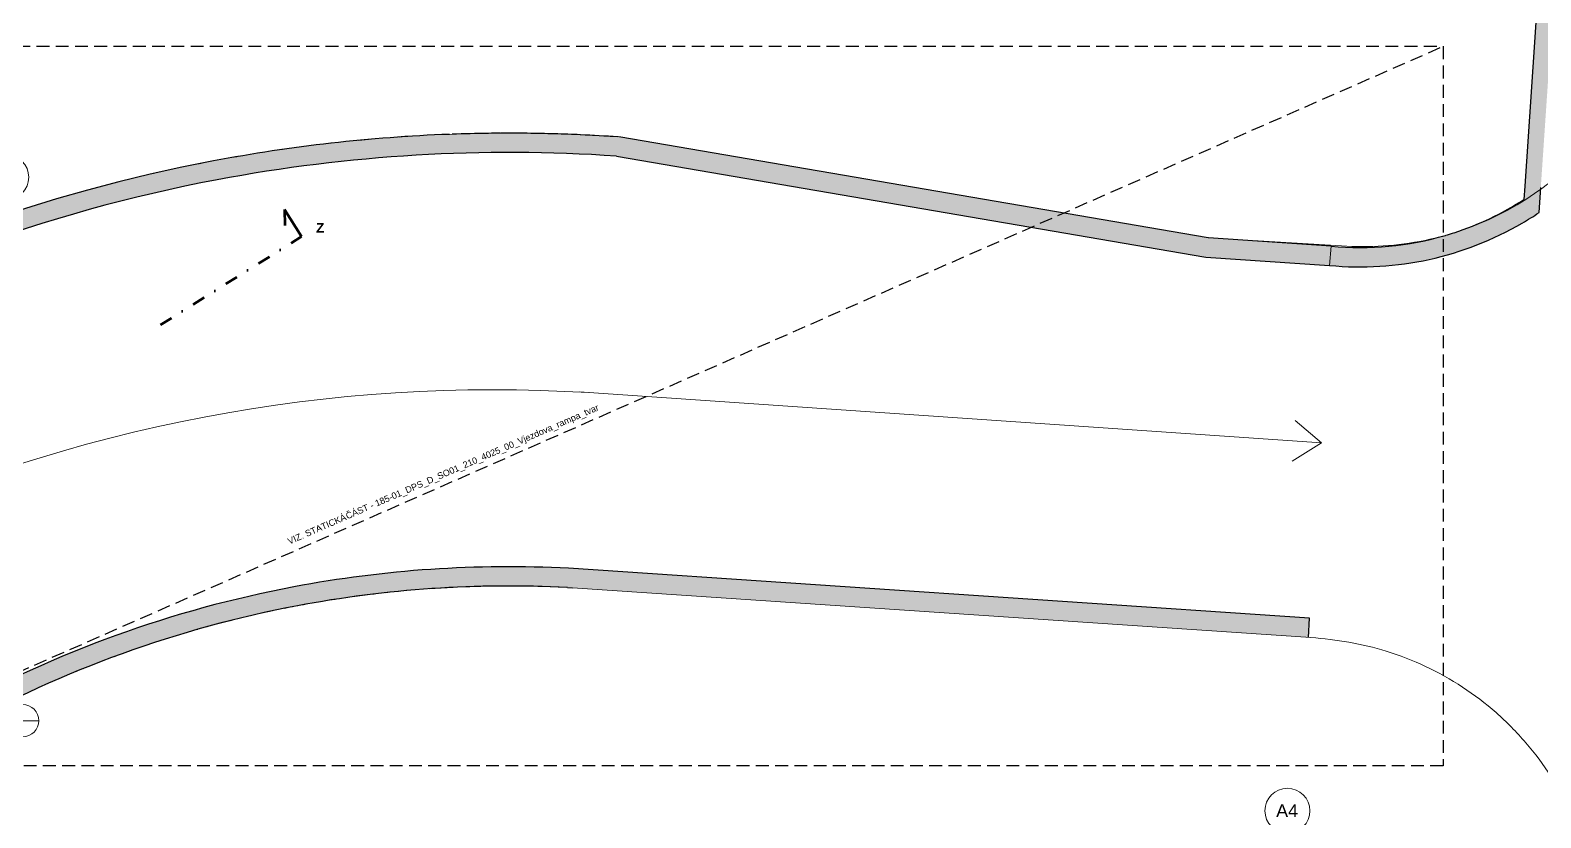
# Model space of a CAD drawing. Header units: millimetres. Extents: x -45523 to 44975, y -3459 to 74573.
# Drawn here: x 2716 to 26234, y 19029 to 31290 of the extents above; entities that cross this region are included whole.
import ezdxf

# ---------------------------------------------------------------- set-up
doc = ezdxf.new("R2010")
doc.units = ezdxf.units.MM
doc.linetypes.add('HA_Dash_3mm-S1mm', pattern=[300, 200, -100])
doc.linetypes.add('HA_DashDot_6mm-S2mm', pattern=[600, 200, -200, 0, -200])
for name, color, linetype, lineweight in [('A-DETL-____-HDLN', 9, 'HA_Dash_3mm-S1mm', 25), ('A-DETL-____-THIN', 9, 'Continuous', 9), ('A-FLOR-LEVL-OTLN', 9, 'Continuous', 9), ('A-GENM-____-IDEN', 9, 'Continuous', 9), ('A-WALL-____-MCUT', 9, 'Continuous', 9), ('A-WALL-____-PATT', 9, 'Continuous', 25), ('G-____-____-SYMB', 9, 'Continuous', 5), ('G-____-____-TEXT', 9, 'Continuous', 5), ('S-GRID-____-IDEN', 9, 'Continuous', 9)]:
    doc.layers.add(name, color=color, linetype=linetype, lineweight=lineweight)
doc.styles.add('Arial', font='arial.ttf', dxfattribs={"height": 100})
doc.styles.add('Arial_1', font='arial.ttf', dxfattribs={"height": 200})
doc.styles.add('Arial_B_1', font='arialbd.ttf', dxfattribs={"height": 150})

# ---------------------------------------------------------------- blocks, each defined once
blk = doc.blocks.new('Grid - Radius 3_5mm-353793-1PP_GARAZ')
at = {"layer": 'S-GRID-____-IDEN'}
blk.add_circle((0, 0), 3.5, dxfattribs=at)
blk = doc.blocks.new('Section - Detail Number-933961-1PP_GARAZ')
at = {"layer": 'G-____-____-SYMB', "lineweight": 100}
for p, q in [((0, 5), (1.25, 2.83)), ((0, 0), (0, 5))]:
    blk.add_line(p, q, dxfattribs=at)
blk = doc.blocks.new('HA_TAG_GM_Products - Generic-588599-1PP_GARAZ')
at = {"layer": 'A-GENM-____-IDEN'}
blk.add_line((-2.5, 0), (2.5, 0), dxfattribs=at)
blk.add_circle((0, 0), 2.5, dxfattribs=at)

msp = doc.modelspace()

# ---------------------------------------------------------------- hatches: boundary and pattern name
at = {"layer": 'A-WALL-____-PATT', "lineweight": 9}
for points in [[(26234.5, 28843), (26666.3, 35204.6), (26666.3, 36330.9), (26493, 36342.7), (25985.1, 28859.9), (26234.4, 28843)], [(5626.5, 28960.8), (6139, 29052), (6653.4, 29132.3), (7169.3, 29201.7), (7686.6, 29260.1), (8205.1, 29307.5), (8724.4, 29343.9), (9244.4, 29369.2), (9764.7, 29383.5), (10285.3, 29386.7), (10805.9, 29378.8), (11326.1, 29359.8), (11845.8, 29329.9), (11881.5, 29628.1), (11354.2, 29658.9), (10826.3, 29678.4), (10298.1, 29686.6), (9769.9, 29683.6), (9241.8, 29669.3), (8714.2, 29643.8), (8187.3, 29607.1), (7661.2, 29559.1), (7136.3, 29499.9), (6612.8, 29429.6), (6090.8, 29348.1), (5570.8, 29255.6)], [(17030.6, 28441.8), (17081.3, 28737.4), (11881.5, 29628.1), (11845.8, 29329.9)], [(-2010.2, 26140.4), (-1534.3, 26406.4), (-1052.5, 26661.7), (-565.2, 26906.3), (-72.5, 27139.9), (425.2, 27362.5), (927.8, 27574), (1434.9, 27774.2), (1946.4, 27963.1), (2462, 28140.6), (2981.3, 28306.5), (3504.3, 28460.9), (4030.5, 28603.5), (4559.8, 28734.5), (5091.9, 28853.6), (5626.5, 28960.8), (5570.8, 29255.6), (5076.8, 29157), (4584.9, 29048.4), (4095.3, 28929.8), (3608.2, 28801.3), (3123.8, 28662.9), (2642.3, 28514.8), (2164, 28356.8), (1688.9, 28189.2), (1217.4, 28012), (749.6, 27825.2), (249.6, 27613.2), (54.5, 27527), (-397.2, 27319.6), (-844.6, 27103.2), (-1287.5, 26877.8), (-1725.9, 26643.6), (-2159.5, 26400.7)], [(21018.6, 27758.6), (21054.1, 28056.9), (17081.3, 28737.4), (17030.6, 28441.8), (17860.8, 28299.6)], [(25945.7, 28287.2), (26077.9, 28367), (26207.5, 28450.9), (26234.4, 28842.9), (25984.9, 28860), (25970.9, 28654.4)], [(23424.1, 27605.8), (23664.3, 27611.5), (23903.9, 27628.8), (24142.3, 27657.6), (24379.2, 27697.7), (24613.8, 27749.2), (24845.7, 27811.9), (25074.3, 27885.6), (25299.1, 27970.2), (25519.7, 28065.5), (25735.3, 28171.2), (25945.7, 28287.2), (25970.9, 28654.4), (25764, 28528.7), (25551, 28413.8), (25332.3, 28310), (25108.6, 28217.6), (24880.5, 28136.8), (24648.4, 28067.8), (24413.2, 28010.9), (24175.3, 27966.1), (23935.5, 27933.6), (23694.3, 27913.5), (23452.3, 27905.9), (23210.3, 27910.6), (22968.9, 27927.8), (22944.4, 27628.8), (23184, 27611.5)], [(22944.4, 27628.8), (22968.9, 27927.8), (21054.1, 28056.9), (21018.6, 27758.6), (22263.5, 27674.7)], [(6878.8, 22329.8), (7340.9, 22410.8), (7804.9, 22479.5), (8270.6, 22535.9), (8737.6, 22579.9), (9205.7, 22611.5), (9674.4, 22630.7), (10143.4, 22637.5), (10612.5, 22631.8), (11081.2, 22613.8), (11099.1, 22913.2), (10622.1, 22931.7), (10144.9, 22937.5), (9667.6, 22930.6), (9190.7, 22911.1), (8714.5, 22879), (8239.3, 22834.2), (7765.4, 22776.9), (7293.3, 22707), (6823.1, 22624.6)], [(16628.8, 22240.5), (16648.9, 22539.9), (11099.1, 22913.2), (11081.2, 22613.8)], [(1574.5, 20413.3), (1990.2, 20636.8), (2451, 20867.7), (2838.8, 21050.3), (3271, 21239.9), (3708.1, 21417.9), (4149.8, 21584.2), (4595.8, 21738.6), (5045.8, 21881.2), (5499.4, 22011.6), (5956.3, 22129.9), (6416.2, 22236), (6878.8, 22329.8), (6823.1, 22624.6), (6388.8, 22537), (5956.8, 22438.7), (5527.3, 22329.9), (5100.6, 22210.5), (4652.4, 22072.4), (4256.7, 21940.3), (3840, 21789.8), (3427.1, 21629), (3018.4, 21458.1), (2613.9, 21277.2), (2214, 21086.4), (1792.7, 20871.7), (1428.9, 20675.6)], [(22615.3, 21837.8), (22635.4, 22137.1), (16648.9, 22539.9), (16628.8, 22240.5), (17860.8, 22157.7)]]:
    msp.add_hatch(color=256, dxfattribs=at).paths.add_polyline_path(points)

# ---------------------------------------------------------------- linework, layer by layer
at = {"layer": 'A-DETL-____-HDLN'}
for p, q in [((-785.4, 31039.4), (24714.6, 31039.4)), ((-785.4, 19839.4), (24714.6, 31039.4)), ((24714.6, 31039.4), (24714.6, 19839.4)), ((24714.6, 19839.4), (-785.4, 19839.4))]:
    msp.add_line(p, q, dxfattribs=at)
at = {"layer": 'A-DETL-____-THIN'}
for p, q in [((11265.3, 25658.3), (22822.6, 24866.3)), ((22822.6, 24866.3), (22409, 25213.4)), ((22822.6, 24866.3), (22365.5, 24578.9))]:
    msp.add_line(p, q, dxfattribs=at)
msp.add_arc((9929.9, 1649.7), 24044.2, 86.45342, 115.151, dxfattribs=at)
at = {"layer": 'A-FLOR-LEVL-OTLN'}
for p, q in [((21054.1, 28056.9), (23130.9, 27935)), ((11157.8, 22608.6), (22656.2, 21835.1))]:
    msp.add_line(p, q, dxfattribs=at)
for points in [[(8464.3, 29627.8), (8523, 29631.8), (8581.7, 29635.7), (8640.4, 29639.3)], [(6621.3, 29430.8), (6629.2, 29432), (6637.1, 29433.1), (6645, 29434.3)], [(7219.7, 29510.1), (7280.7, 29517.4), (7341.7, 29524.5), (7402.7, 29531.4)], [(7828.4, 29575.6), (7896.1, 29582), (7963.8, 29588.2), (8031.5, 29594)], [(5850, 29306.7), (5907, 29316.8), (5964.1, 29326.7), (6021.3, 29336.4)], [(4643.3, 29061.8), (4690.4, 29072.6), (4737.5, 29083.2), (4784.6, 29093.7)], [(3305.8, 28716.2), (3364.4, 28733.1), (3423, 28749.7), (3481.7, 28766.2)], [(3958.9, 28894.9), (3993.1, 28903.7), (4027.3, 28912.5), (4061.5, 28921.2)], [(2721.8, 28540), (2774.3, 28556.5), (2826.8, 28572.8), (2879.3, 28589)], [(8253.8, 22534), (8426.5, 22552.8), (8599.5, 22569), (8772.7, 22582.7)], [(8925.7, 22594.1), (9049.9, 22602.8), (9174.3, 22610.2), (9298.7, 22616.3)], [(10029.6, 22637), (10147.6, 22637.9), (10265.5, 22637.6), (10383.5, 22636.1)], [(10558.2, 22633.1), (10726.8, 22629.4), (10895.4, 22623.2), (11063.8, 22614.7)], [(6675.2, 22290.1), (6787, 22312.6), (6899, 22334), (7011.2, 22354.3)], [(7207.3, 22388.7), (7320.2, 22407.8), (7433.3, 22425.9), (7546.6, 22442.8)], [(5469.6, 22003.5), (5637.5, 22049.6), (5806.1, 22093.3), (5975.2, 22134.6)], [(6096.1, 22163.6), (6226.8, 22194.4), (6357.8, 22223.8), (6489.1, 22251.7)], [(4456, 21691.6), (4562.8, 21728), (4669.8, 21763.4), (4777.2, 21797.7)], [(22656.2, 21835.1), (22854.7, 21821.7), (23250.3, 21772.9), (23638, 21680.6), (23828.7, 21623.9)], [(3941.4, 21507.4), (4049.3, 21547.9), (4157.5, 21587.3), (4266.1, 21625.7)], [(2802.2, 21033.6), (2960.6, 21106), (3120.1, 21176.2), (3280.5, 21243.9)]]:
    msp.add_open_spline(points, degree=3, dxfattribs=at)
for points, knots in [([(9149.6, 29665.7), (9328.5, 29673.1), (10239.4, 29700.9), (11151.2, 29678.5), (11881.5, 29628.1)], [0.4212658, 0.4212658, 0.4212658, 0.4212658, 0.44293618, 0.53152342, 0.53152342, 0.53152342, 0.53152342]), ([(5234.2, 29189.5), (5264.6, 29195.7), (5325.1, 29207.9), (5385.6, 29219.8), (5415.7, 29225.7)], [0.2620070186, 0.2620070186, 0.2620070186, 0.2620070186, 0.2657617078, 0.2694712881, 0.2694712881, 0.2694712881, 0.2694712881]), ([(23130.9, 27935), (23347.4, 27918.8), (23782.7, 27916.5), (24429.9, 28003.4), (25058.8, 28178.7), (25657.5, 28439.3), (26198.5, 28770.4), (26521.8, 29032.8), (26667.7, 29167.4)], [0, 0, 0, 0, 0.13859116, 0.27718233, 0.41577349, 0.55436465, 0.69295582, 0.81963181, 0.81963181, 0.81963181, 0.81963181]), ([(9492.6, 22624.7), (9515.9, 22625.6), (9628.9, 22629.7), (9741.9, 22632.7), (9831.6, 22634.4)], [0.425217839, 0.425217839, 0.425217839, 0.425217839, 0.429166788, 0.444378189, 0.444378189, 0.444378189, 0.444378189]), ([(7731.8, 22469.5), (7837.1, 22484.1), (7973, 22501.7), (8109.1, 22517.8), (8139.6, 22521.3)], [0.325304547, 0.325304547, 0.325304547, 0.325304547, 0.343333431, 0.348529725, 0.348529725, 0.348529725, 0.348529725]), ([(4963, 21855.9), (5001.1, 21867.6), (5121.8, 21904.3), (5242.9, 21939.7), (5325.8, 21963.2)], [0.164909652, 0.164909652, 0.164909652, 0.164909652, 0.171666715, 0.186289135, 0.186289135, 0.186289135, 0.186289135]), ([(3366.7, 21280), (3458.4, 21318.2), (3592.2, 21372.5), (3726.6, 21425.2), (3768.6, 21441.5)], [0.068999782, 0.068999782, 0.068999782, 0.068999782, 0.085833358, 0.093470982, 0.093470982, 0.093470982, 0.093470982]), ([(23828.7, 21623.9), (24038.3, 21559), (24448.2, 21399.7), (25023.8, 21077.3), (25548.8, 20677.7), (26012.8, 20208.7), (26387.3, 19705.9), (26586.1, 19350.9), (26667.5, 19182.8)], [0, 0, 0, 0, 0.14002518, 0.28005035, 0.42007553, 0.5601007, 0.70012588, 0.8193123, 0.8193123, 0.8193123, 0.8193123])]:
    msp.add_open_spline(points, degree=3, knots=knots, dxfattribs=at)
at = {"layer": 'A-WALL-____-MCUT', "lineweight": 25}
for p, q in [((26493, 36342.7), (25985.1, 28859.9)), ((9250.7, 29669.6), (9247.2, 29669.5)), ((21054.1, 28056.9), (11881.5, 29628.1)), ((11845.8, 29329.9), (21018.6, 27758.6)), ((25984.9, 28860), (25970.9, 28654.4)), ((25985.1, 28860), (25984.9, 28860)), ((26207.5, 28450.9), (26234.4, 28842.9)), ((22968.9, 27927.8), (21059.8, 28056.5)), ((24881.4, 28137.1), (24879.7, 28136.5)), ((21018.6, 27758.6), (22944.4, 27628.8)), ((22635.4, 22137.1), (11099.1, 22913.2)), ((11081.2, 22613.8), (11157.8, 22608.6)), ((22615.3, 21837.8), (22635.4, 22137.1))]:
    msp.add_line(p, q, dxfattribs=at)
at = {"layer": 'A-WALL-____-MCUT'}
msp.add_line((22944.4, 27628.8), (22968.9, 27927.8), dxfattribs=at)
at = {"layer": 'A-WALL-____-MCUT', "lineweight": 25, "flags": 128}
msp.add_lwpolyline([(5570.8, 29255.6), (5076.8, 29157), (4584.9, 29048.4), (4095.3, 28929.8), (3608.2, 28801.3), (3123.8, 28662.9), (2642.3, 28514.8), (2164, 28356.8), (1688.9, 28189.2), (1217.4, 28012), (749.6, 27825.2), (285.6, 27629)], dxfattribs=at)
at = {"layer": 'A-WALL-____-MCUT', "lineweight": 25}
for centre, radius, start, end in [((10175.3, 4894.5), 24792.4, 92.15518, 100.7034), ((10175.3, 4894.5), 24792.4, 90.7631, 92.05776), ((10175.3, 4894.5), 24792.4, 90.33015, 90.75075), ((10175.3, 4894.5), 24792.4, 89.35416, 90.30215), ((10175.3, 4894.5), 24792.4, 88.86584, 89.33685), ((10175.3, 4894.5), 24792.4, 87.89641, 88.84884), ((10175.3, 4894.5), 24792.4, 87.45335, 87.86758), ((10175.3, 4894.5), 24792.4, 86.09705, 87.44115), ((10175.3, 4894.5), 24492.4, 86.08916, 100.7034), ((10175.3, 4894.5), 24492.4, 100.7034, 119.8364), ((23424, 32612.3), 4706.6, 288.09006, 302.76053), ((23424, 32612.3), 5006.6, 264.50289, 300.24363), ((23424, 32612.3), 5006.6, 300.24363, 303.77752), ((23424, 32612.3), 4706.6, 264.45143, 286.37074), ((23424, 32612.3), 4706.6, 286.40834, 287.97382), ((10164.7, 4937.5), 18000, 87.02438, 100.69859), ((10164.7, 4937.5), 18000, 100.69859, 119.03332), ((10164.7, 4937.5), 17700, 87.03175, 100.69859), ((10164.7, 4937.5), 17700, 100.69859, 119.03332)]:
    msp.add_arc(centre, radius, start, end, dxfattribs=at)
at = {"layer": 'G-____-____-SYMB', "linetype": 'HA_DashDot_6mm-S2mm', "lineweight": 100}
msp.add_line((4744.6, 26702.7), (6938.6, 28077), dxfattribs=at)

# ---------------------------------------------------------------- block references
at = {"layer": 'A-GENM-____-IDEN', "xscale": 99.99999999999993, "yscale": 99.99999999999993, "zscale": 99.99999999999993}
msp.add_blockref('HA_TAG_GM_Products - Generic-588599-1PP_GARAZ', (2599.7, 20541.3), dxfattribs=at)
at = {"layer": 'G-____-____-SYMB', "lineweight": 100, "extrusion": (0, 0, -1), "xscale": 99.99999999999993, "yscale": 99.99999999999993, "zscale": 99.99999999999993, "rotation": 327.9387505225445}
msp.add_blockref('Section - Detail Number-933961-1PP_GARAZ', (-6938.6, 28077), dxfattribs=at)
at = {"layer": 'S-GRID-____-IDEN'}
for p, xscale, yscale, zscale, rotation in [((2343.9, 29001.5), 99.99999999999993, 99.99999999999993, 99.99999999999993, 302.0612494774553), ((22288.9, 19138.7), 99.99999999999994, 99.99999999999994, 99.99999999999994, 356.1171574003677)]:
    msp.add_blockref('Grid - Radius 3_5mm-353793-1PP_GARAZ', p, dxfattribs=dict(at, xscale=xscale, yscale=yscale, zscale=zscale, rotation=rotation))

# ---------------------------------------------------------------- texts
at = {"layer": 'G-____-____-SYMB', "insert": (7166.8, 28287.9), "char_height": 150, "width": 160.337, "attachment_point": 1, "style": 'Arial_B_1'}
msp.add_mtext('\\fArial|b1|i0|c0|p34|;Z', dxfattribs=at)
at = {"layer": 'G-____-____-TEXT', "color": 7, "lineweight": 9, "char_height": 100, "attachment_point": 1, "rotation": 23.48426, "style": 'Arial'}
for s, insert, width in [('ČÁST - 185-01_DPS_D_SO01_210_4025_00_Vjezdova_rampa_tvar', (7615.5, 23766.9), 5178.901), ('VIZ. STATICKÁ ', (6711.6, 23374.1), 1194.514)]:
    msp.add_mtext(s, dxfattribs=dict(at, insert=insert, width=width))
at = {"layer": 'S-GRID-____-IDEN', "lineweight": 5, "insert": (22114, 19240), "char_height": 200, "width": 424.894, "attachment_point": 1, "style": 'Arial_1'}
msp.add_mtext('A4', dxfattribs=at)

doc.saveas('drawing.dxf')
